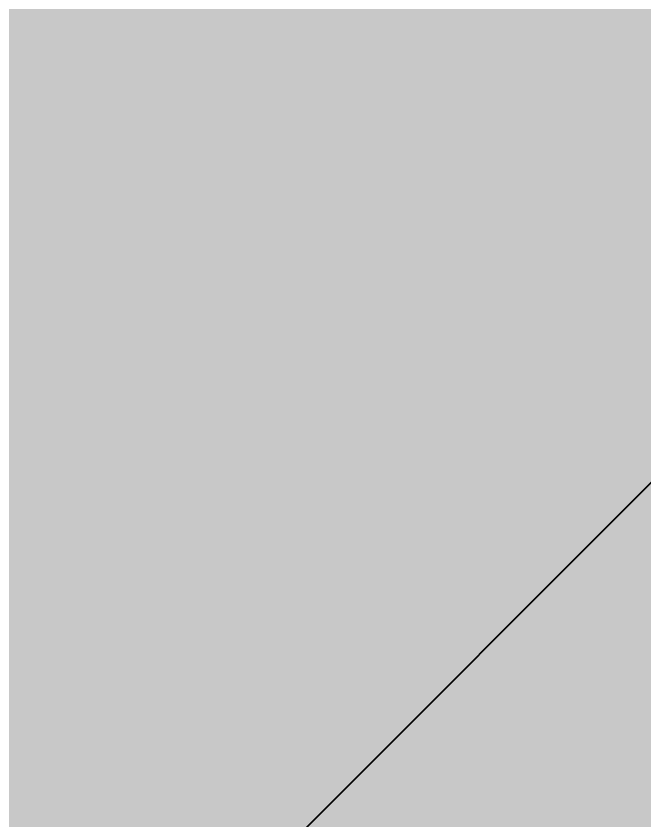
# Model space of a CAD drawing. Header units: inches. Extents: x -31 to 122, y -49 to 49.
# Drawn here: x 0.003691 to 0.007404, y 0.182535 to 0.187288 of the extents above; entities that cross this region are included whole.
import ezdxf
from ezdxf.enums import TextEntityAlignment as Align

# ---------------------------------------------------------------- set-up
doc = ezdxf.new("R2010")
doc.units = ezdxf.units.IN
doc.header["$MEASUREMENT"] = 0
doc.layers.add('M-BLKA', color=4, linetype='Continuous')
doc.styles.add('BRA-ATT', font='romans.shx', dxfattribs={"width": 0.75})

# ---------------------------------------------------------------- blocks, each defined once
blk = doc.blocks.new('hv1dampr')
at = {"layer": 'M-BLKA', "style": 'BRA-ATT', "width": 0.75}
blk.add_attdef('TAG', text='', height=0.09375, dxfattribs=at).set_placement((0.0195639, 0.1456612), align=Align.MIDDLE_CENTER)
blk = doc.blocks.new('hvdbrk2s')
blk.add_hatch(color=256).paths.add_polyline_path([(0.1930953, 0.3260101), (0.1716397, 0.3878694), (0.1365536, 0.4375227), (0.0927663, 0.473578), (0.0452076, 0.494643), (-0.0017027, 0.4998727), (-0.0455825, 0.4906105), (-0.0845592, 0.4687466), (-0.1167602, 0.4361714), (-0.1403131, 0.3947753), (-0.1533453, 0.3464486), (-0.1539842, 0.2930816), (-0.1403573, 0.2365647), (-0.1116082, 0.1785467), (-0.0709453, 0.1197109), (-0.0225932, 0.0604987), (0.0292234, 0.0013518), (0.0440215, -0.0156442), (0.1263834, 0.0811177), (0.1753967, 0.1712421), (0.1959908, 0.253337)])
blk = doc.blocks.new('hvhumid')
blk.add_line((0.0353537, 0.212437), (0, 0.1770833))
blk = doc.blocks.new('HVRF25')
blk.add_circle((0, 0), 22)
blk = doc.blocks.new('HVRF19')
blk.add_circle((0, 0), 16.5)
blk = doc.blocks.new('HVRF13')
blk.add_circle((0, 0), 12)
blk = doc.blocks.new('hvprgaug')
at = {"linetype": 'Continuous'}
blk.add_circle((-0.000074, 0.1821968), 0.0415719, dxfattribs=at)
blk = doc.blocks.new('hvpres-s')
at = {"linetype": 'Continuous'}
blk.add_circle((0, 0.140625), 0.0703125, dxfattribs=at)
at = {"layer": 'M-BLKA', "linetype": 'Continuous', "style": 'BRA-ATT', "width": 0.75, "flags": 8}
blk.add_attdef('?', text='', height=0.0703125, dxfattribs=at).set_placement((0, 0.140625), align=Align.MIDDLE_CENTER)
blk = doc.blocks.new('HVRF37')
blk.add_circle((0, 0), 31)
blk = doc.blocks.new('HVRF31')
blk.add_circle((0, 0), 25)
blk = doc.blocks.new('hvtbsav2n')
h = blk.add_hatch()
h.set_pattern_fill('DOTS', color=8, scale=25, style=0)
h.paths.add_polyline_path([(21.62, 5), (14.5950509, 5, -0.383554), (6.2226674, 5), (0, 5), (0, -5), (6.2226674, -5, -0.383554), (14.5950509, -5), (21.62, -5)])
blk = doc.blocks.new('hvtbhv1')
h = blk.add_hatch()
h.set_pattern_fill('DOTS', color=8, scale=25, style=0)
h.set_pattern_definition([(0, (-1179.4241, -605.4397), (0.78125, 1.5625), [0, -1.5625])])
h.paths.add_polyline_path([(6.7036271, 5), (0, 5), (0, -5), (6.7036271, -5, -0.383554), (15.0760106, -5), (21.62, -5), (21.62, 5), (15.0760106, 5, -0.383554)])
blk = doc.blocks.new('hvtbeav2')
h = blk.add_hatch()
h.set_pattern_fill('DOTS', color=8, scale=25, style=0)
h.paths.add_polyline_path([(21.62, 5), (14.9352568, 5, -0.383554), (6.5628733, 5), (0, 5), (0, -5), (6.5628733, -5, -0.383554), (14.9352568, -5), (21.62, -5)])
blk = doc.blocks.new('hvturbm')
at = {"linetype": 'Continuous'}
blk.add_circle((0, 0.140625), 0.0703125, dxfattribs=at)
blk = doc.blocks.new('hvtemp-s')
at = {"linetype": 'Continuous'}
blk.add_circle((0, 0.140625), 0.0703125, dxfattribs=at)
at = {"layer": 'M-BLKA', "linetype": 'Continuous', "style": 'BRA-ATT', "width": 0.75, "flags": 8}
blk.add_attdef('?', text='', height=0.0703125, dxfattribs=at).set_placement((0, 0.140625), align=Align.MIDDLE_CENTER)
blk = doc.blocks.new('J12')
blk.add_arc((-3.329428, 0), 6, 284.95706768, 75.04293232)
blk = doc.blocks.new('J10')
blk.add_arc((-2.7745233, 0), 5, 284.9570677, 75.0429323)
blk = doc.blocks.new('hv_rup1')
at = {"linetype": 'Continuous'}
blk.add_circle((0.5, 0), 0.5, dxfattribs=at)
blk = doc.blocks.new('hv_ruh1')
at = {"linetype": 'Continuous'}
blk.add_hatch(color=256, dxfattribs=at).paths.add_polyline_path([(1, 0, 1), (0, 0, 1), (0.5, 0, -1)])
blk.add_circle((0.5, 0), 0.5, dxfattribs=at)
blk = doc.blocks.new('hv_rdp1')
at = {"linetype": 'Continuous'}
blk.add_arc((0.5, 0), 0.5, 0, 180, dxfattribs=at)
blk = doc.blocks.new('hvvsm')
at = {"linetype": 'Continuous'}
blk.add_circle((0, 0.140625), 0.0703125, dxfattribs=at)
at = {"layer": 'M-BLKA', "linetype": 'Continuous', "style": 'BRA-ATT', "width": 0.75, "flags": 8}
blk.add_attdef('?', text='', height=0.0703125, dxfattribs=at).set_placement((0, 0.140625), align=Align.MIDDLE_CENTER)
blk = doc.blocks.new('J8')
blk.add_arc((-2.2196187, 0), 4, 284.9570677, 75.0429323)
blk = doc.blocks.new('J6')
blk.add_arc((-1.664714, 0), 3, 284.9570677, 75.0429323)
blk = doc.blocks.new('J18')
blk.add_arc((-4.994142, 0), 9, 284.95706768, 75.04293232)
blk = doc.blocks.new('J16')
blk.add_arc((-4.4392373, 0), 8, 284.95706768, 75.04293232)
blk = doc.blocks.new('J14')
blk.add_arc((-3.8843327, 0), 7, 284.95706768, 75.04293232)

msp = doc.modelspace()

# ---------------------------------------------------------------- block references
for name in ['HVRF37', 'HVRF31', 'HVRF25', 'HVRF19', 'HVRF13', 'J18', 'J16', 'J14', 'hvtbsav2n', 'hvtbeav2', 'J12', 'hvtbhv1', 'J10', 'J8', 'J6', 'hv_ruh1', 'hv_rup1', 'hv_rdp1', 'hvhumid', 'hvdbrk2s', 'hvprgaug', 'hvturbm', 'hvvsm', 'hvpres-s', 'hvtemp-s']:
    msp.add_blockref(name, (0, 0))
msp.add_blockref('hv1dampr', (0, 0)).add_auto_attribs({'TAG': 'FD'})

doc.saveas('drawing.dxf')
